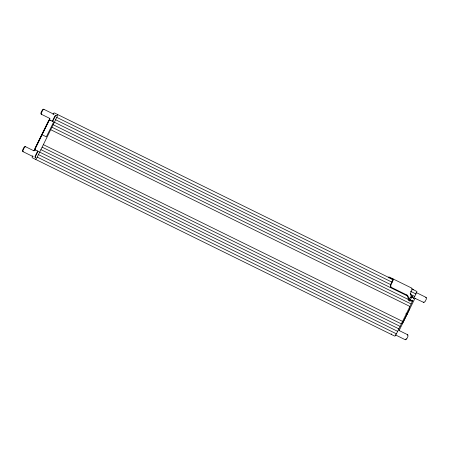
<?xml version="1.0" encoding="UTF-8"?>
<svg xmlns="http://www.w3.org/2000/svg" width="449" height="449" viewBox="0 0 449 449"><rect width="100%" height="100%" fill="white"/><g stroke="black" fill="none" stroke-linecap="round" stroke-linejoin="round"><path stroke-width="0.67" d="M391.309 333.803L391.449 334.488M409.763 307.947L409.583 309.007L402.624 323.157M398.987 329.847L399.06 330.498L407.855 334.831L407.95 336.424L406.727 338.916L405.408 339.809L395.277 334.825M412.884 300.179L412.367 301.47L410.072 300.375L409.505 298.939L409.853 297.945L410.425 297.07L411.913 296.637L412.973 297.159L413.54 298.602M412.973 297.159L411.486 297.592L410.566 299.461L411.132 300.897L412.614 300.471M35.196 149.281L34.017 150.881L25.223 146.548L24.543 146.666L23.904 147.446L22.675 149.938L22.45 150.92L22.77 151.532L33.181 156.656M49.407 120.411L49.951 118.502L41.156 114.169L40.831 113.558L41.061 112.576L42.285 110.084L42.924 109.309L43.609 109.191L54.015 114.315M32.715 155.809L32.104 157.049L32.244 157.739L394.727 336.105L395.356 335.796L396.433 333.848L412.367 301.47M53.061 114.461L53.672 113.215L54.307 112.907L392.881 279.508M413.557 298.81L416.969 291.558L411.755 288.797M407.019 313.525L407.636 312.274M405.677 339.478L406.317 338.714M388.368 277.847L389.002 277.538L392.847 279.626L390.596 284.509L390.293 286.086L390.877 287.124L407.114 295.111C409.073 296.419 407.737 299.444 409.494 300.948L410.605 300.914M412.878 289.964L413.512 289.656M392.14 282.236L56.681 117.324L55.614 119.737L390.911 284.728M55.614 119.737L54.385 122.229L407.928 296.194M54.385 122.229L53.162 124.721L408.59 299.612M53.162 124.721L51.932 127.207L411.138 303.962M51.932 127.207L50.709 129.699L409.915 306.454M50.709 129.699L43.357 144.645L402.562 321.394M43.357 144.645L42.133 147.137L401.339 323.886M42.133 147.137L40.904 149.624L400.11 326.378M40.904 149.624L39.68 152.116L398.886 328.87M39.68 152.116L38.451 154.608L397.657 331.356M38.451 154.608L37.228 157.099L396.433 333.848M37.228 157.099L36.15 159.041L35.522 159.35M33.557 150.651L34.197 150.348L49.637 118.963L49.485 118.272M410.072 300.375L410.7 300.106M423.379 302.25L424.058 302.115M52.017 121.062L52.578 120.719L54.784 116.235L55.452 115.472L56.187 115.382M52.404 121.252L52.965 120.91L55.171 116.426L55.833 115.662L56.574 115.573M414.696 298.175L423.789 302.452L425.113 301.554L426.337 299.062L426.241 297.468L416.111 292.484M415.376 298.31L414.814 298.652L399.374 330.037L399.447 330.689M44.013 109.393L43.334 109.511L42.694 110.286L41.471 112.778L41.241 113.76L41.566 114.372M25.632 146.75L24.953 146.868L24.308 147.648L23.084 150.14L22.86 151.122L23.18 151.734M50.333 120.231L49.542 120.298L48.857 121.056L35.376 148.451L35.196 149.455L35.623 150.123M388.559 277.061L389.244 277.039L411.682 288.078L412.081 288.64L411.963 289.453L410.566 293.483L411.104 295.324L412.143 296.048L412.67 297.092M410.218 300.723L409.106 300.757C407.35 299.259 408.691 296.228 406.732 294.92M410.38 291.21L416.043 294M410.414 294.32L414.82 296.492M410.425 297.07L411.486 297.592M409.505 298.939L410.566 299.461M41.757 134.577L46.354 136.838L53.706 121.892L49.974 120.057L49.182 120.119L48.498 120.876L35.016 148.277L34.837 149.281L35.263 149.944L39.001 151.784M405.885 313.75L407.097 314.345M392.909 278.84L393.307 279.401L393.189 280.215L390.984 284.7L390.681 286.277L391.264 287.309M57.579 114.517L57.719 115.208L56.838 117.245M35.735 157.913L35.359 157.273L35.561 156.28L37.767 151.796L37.699 151.139M35.353 157.722L34.971 157.083L35.174 156.089L37.385 151.605L37.312 150.954M425.832 297.266L426.14 297.889M407.445 334.628L407.759 335.246M410.178 293.298L410.723 295.133M411.913 296.637L412.075 297.3"/></g></svg>
